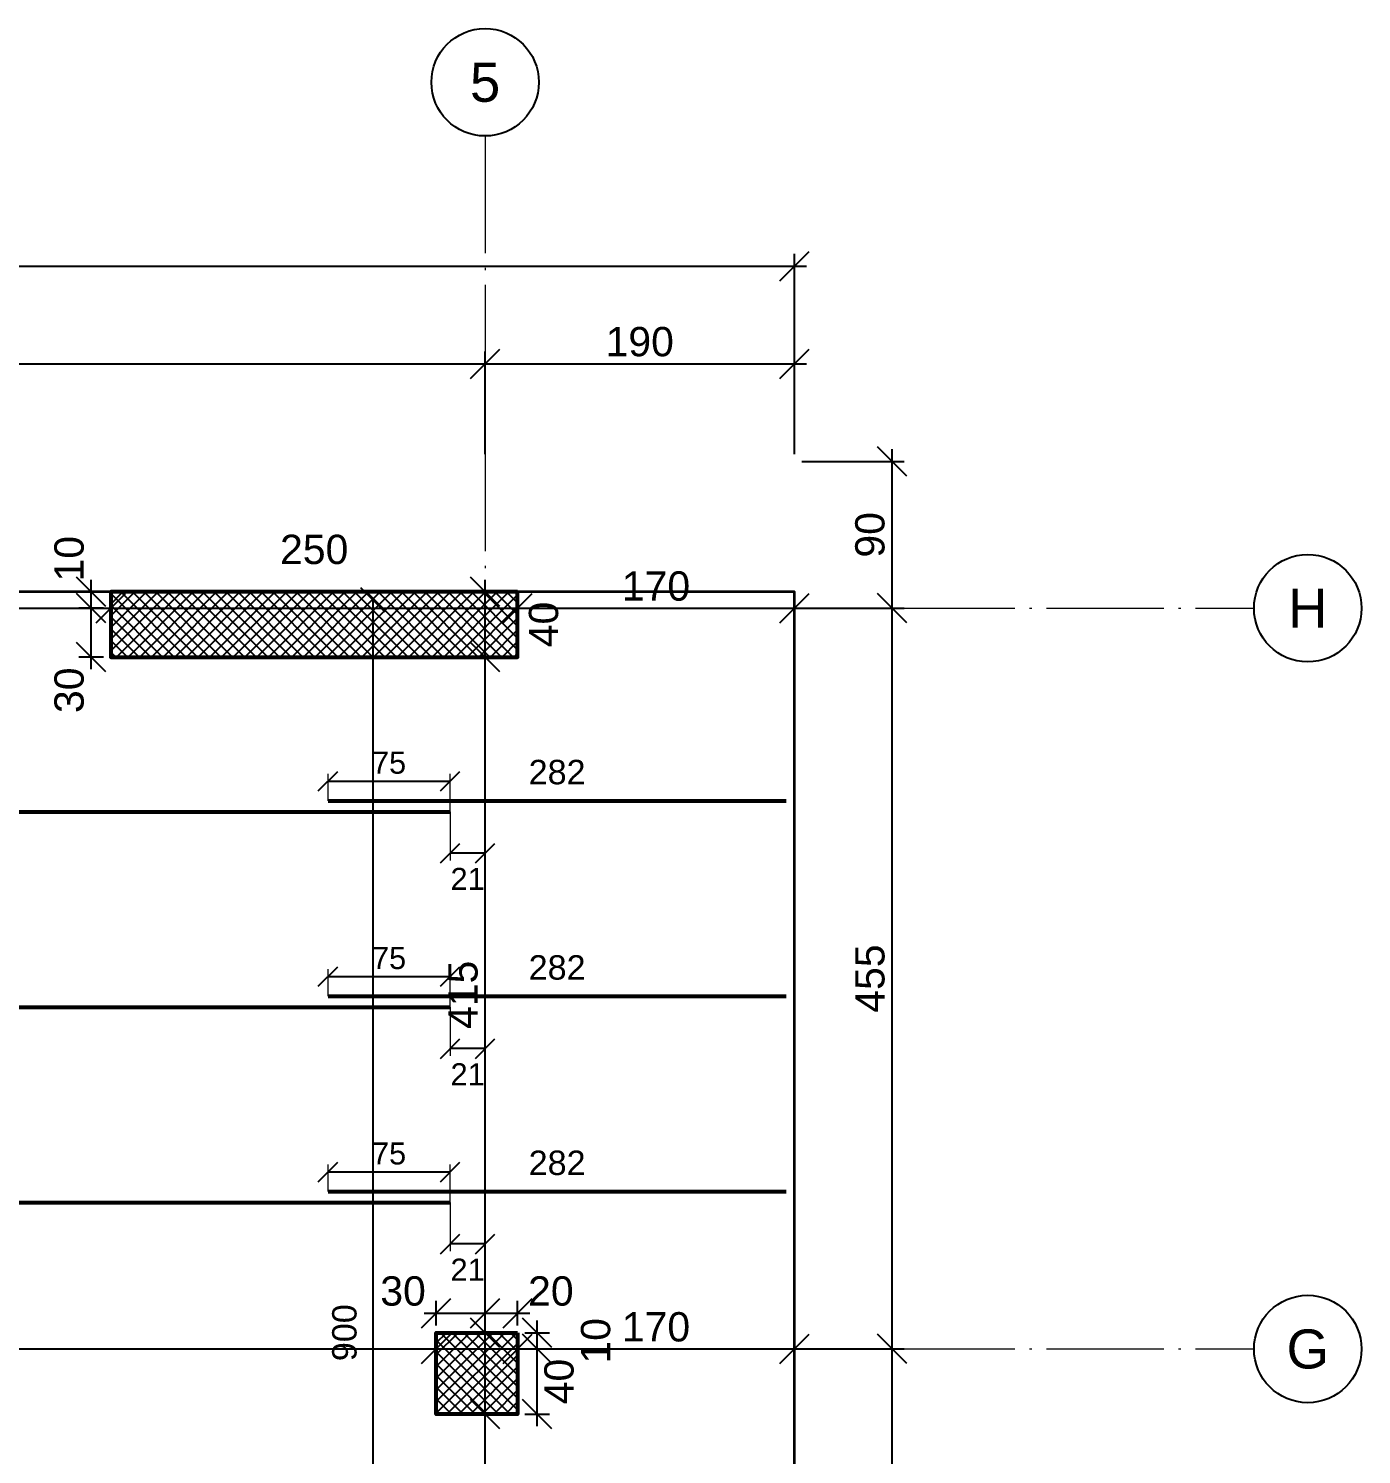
# Model space of a CAD drawing. Header units: millimetres. Extents: x -404 to 6018, y -5139 to 7890.
# Drawn here: x 1379 to 2198, y 2330 to 3206 of the extents above; entities that cross this region are included whole.
import ezdxf
from ezdxf.enums import TextEntityAlignment as Align

# ---------------------------------------------------------------- set-up
doc = ezdxf.new("R2010")
doc.units = ezdxf.units.MM
doc.linetypes.add('ZWCAD_ISO04W100', pattern=[30.5, 24, -3, 0.5, -3])
for name, color, linetype, lineweight in [('AXIS LINES', 255, 'ZWCAD_ISO04W100', 13), ('COLUMN', 140, 'Continuous', 53), ('SLAB', 3, 'Continuous', 35), ('WALL', 10, 'Continuous', 53)]:
    doc.layers.add(name, color=color, linetype=linetype, lineweight=lineweight)
for name, color, linetype in [('FW_AXIS', 7, 'Continuous'), ('FW_COLUMN_HATCH', 8, 'Continuous'), ('FW_DIM', 7, 'Continuous'), ('FW_WALL_HATCH', 8, 'Continuous'), ('REB_BOT_MESH_X', 5, 'Continuous'), ('REB_BOT_MESH_X_AXDIM', 5, 'Continuous'), ('REB_BOT_MESH_X_LAP', 5, 'Continuous'), ('REB_BOT_MESH_X_RANGE', 5, 'Continuous')]:
    doc.layers.add(name, color=color, linetype=linetype)
doc.styles.add('REBAR_TXT', font='arial.ttf')
doc.styles.get("Standard").update_dxf_attribs({"font": 'arial.ttf'})
doc.dimstyles.new('FW_DIM', dxfattribs={"dimtxt": 18, "dimasz": 9, "dimexe": 7.5, "dimexo": 4.5, "dimgap": 4.5, "dimtad": 1, "dimdec": 0, "dimtxsty": 'Standard', "dimtsz": 9, "dimcen": 2.5, "dimdle": 7.5, "dimclrd": 256, "dimclre": 256, "dimclrt": 7, "dimazin": 3, "dimtfac": 1, "dimtmove": 2, "dimatfit": 3})
doc.dimstyles.new('REBAR LAP', dxfattribs={"dimtxt": 13.5, "dimasz": 2.5, "dimexe": 4.5, "dimexo": 0, "dimgap": 4.5, "dimtad": 1, "dimdec": 0, "dimtxsty": 'Standard', "dimtsz": 6, "dimcen": 2.5, "dimclrd": 6, "dimclre": 6, "dimclrt": 7, "dimazin": 3, "dimtfac": 1, "dimtmove": 2, "dimatfit": 3, "dimlwd": 25, "dimlwe": 18})
doc.dimstyles.new('REBAR M-200', dxfattribs={"dimtxt": 15, "dimasz": 15, "dimexe": 25, "dimexo": 12.5, "dimgap": 10, "dimtad": 1, "dimdec": 0, "dimtxsty": 'Standard', "dimblk": 'NONE', "dimcen": 50, "dimse1": 1, "dimse2": 1, "dimclrd": 6, "dimclre": 6, "dimclrt": 7, "dimazin": 3, "dimtfac": 1, "dimtmove": 2, "dimatfit": 3, "dimldrblk": 'NONE', "dimlwd": 53})
doc.dimstyles.new('REBAR RANGE', dxfattribs={"dimtxt": 15, "dimasz": 2.5, "dimexe": 0, "dimexo": 0, "dimgap": 10, "dimtad": 1, "dimdec": 0, "dimtxsty": 'Standard', "dimtsz": 7.5, "dimcen": 2.5, "dimse1": 1, "dimse2": 1, "dimclrd": 6, "dimclre": 6, "dimclrt": 7, "dimazin": 3, "dimtfac": 1, "dimtmove": 2, "dimatfit": 3, "dimlwd": 25})

# ---------------------------------------------------------------- blocks, each defined once
blk = doc.blocks.new('*D300')
at = {"color": 6, "lineweight": 53}
blk.add_line((1052.5, 2605), (1638.5, 2605), dxfattribs=at)
at = {"layer": 'Defpoints'}
for p in [(1052.5, 2605), (1052.5, 2605), (1638.5, 2605)]:
    blk.add_point(p, dxfattribs=at)
at = {"layer": 'REB_BOT_MESH_X', "color": 7, "insert": (1345.5, 2622.5), "char_height": 15, "attachment_point": 5}
blk.add_mtext('586', dxfattribs=at)
blk = doc.blocks.new('_NONE')
blk = doc.blocks.new('*D301')
at = {"color": 6, "lineweight": 53}
blk.add_line((1563.5, 2611.75), (1845, 2611.75), dxfattribs=at)
at = {"layer": 'Defpoints'}
for p in [(1563.5, 2611.75), (1563.5, 2611.75), (1845, 2611.75)]:
    blk.add_point(p, dxfattribs=at)
at = {"layer": 'REB_BOT_MESH_X', "color": 7, "insert": (1704.25, 2629.25), "char_height": 15, "attachment_point": 5}
blk.add_mtext('282', dxfattribs=at)
blk = doc.blocks.new('_Oblique')
at = {"color": 0, "linetype": 'ByBlock', "lineweight": -2}
blk.add_line((-0.5, -0.5), (0.5, 0.5), dxfattribs=at)
blk = doc.blocks.new('*D306')
at = {"color": 6, "lineweight": 18}
for p, q in [((1563.5, 2611.75), (1563.5, 2628.25)), ((1638.5, 2605), (1638.5, 2628.25))]:
    blk.add_line(p, q, dxfattribs=at)
at = {"color": 6, "lineweight": 25}
blk.add_line((1563.5, 2623.75), (1638.5, 2623.75), dxfattribs=at)
at = {"layer": 'Defpoints'}
for p in [(1563.5, 2623.75), (1563.5, 2611.75), (1638.5, 2605)]:
    blk.add_point(p, dxfattribs=at)
at = {"layer": 'REB_BOT_MESH_X_LAP', "color": 6, "xscale": 12, "yscale": 12}
for p in [(1563.5, 2623.75), (1638.5, 2623.75)]:
    blk.add_blockref('_OBLIQUE', p, dxfattribs=at)
at = {"layer": 'REB_BOT_MESH_X_LAP', "color": 7, "insert": (1601, 2635), "char_height": 13.5, "attachment_point": 5}
blk.add_mtext('75', dxfattribs=at)
blk = doc.blocks.new('*D307')
at = {"color": 6, "lineweight": 18}
for p, q in [((1638.5, 2605), (1638.5, 2575)), ((1660, 2605), (1660, 2575))]:
    blk.add_line(p, q, dxfattribs=at)
at = {"color": 6, "lineweight": 25}
blk.add_line((1660, 2579.5), (1638.5, 2579.5), dxfattribs=at)
at = {"layer": 'Defpoints'}
for p in [(1638.5, 2605), (1660, 2605), (1660, 2579.5)]:
    blk.add_point(p, dxfattribs=at)
at = {"layer": 'REB_BOT_MESH_X_AXDIM', "color": 6, "xscale": 12, "yscale": 12}
for p in [(1638.5, 2579.5), (1660, 2579.5)]:
    blk.add_blockref('_OBLIQUE', p, dxfattribs=at)
at = {"layer": 'REB_BOT_MESH_X_AXDIM', "color": 7, "insert": (1649.25, 2563.75), "char_height": 13.5, "attachment_point": 5}
blk.add_mtext('21', dxfattribs=at)
blk = doc.blocks.new('*D318')
at = {"color": 6, "lineweight": 53}
blk.add_line((1052.5, 2485), (1638.5, 2485), dxfattribs=at)
at = {"layer": 'Defpoints'}
for p in [(1052.5, 2485), (1052.5, 2485), (1638.5, 2485)]:
    blk.add_point(p, dxfattribs=at)
at = {"layer": 'REB_BOT_MESH_X', "color": 7, "insert": (1345.5, 2502.5), "char_height": 15, "attachment_point": 5}
blk.add_mtext('586', dxfattribs=at)
blk = doc.blocks.new('*D319')
at = {"color": 6, "lineweight": 53}
blk.add_line((1563.5, 2491.75), (1845, 2491.75), dxfattribs=at)
at = {"layer": 'Defpoints'}
for p in [(1563.5, 2491.75), (1563.5, 2491.75), (1845, 2491.75)]:
    blk.add_point(p, dxfattribs=at)
at = {"layer": 'REB_BOT_MESH_X', "color": 7, "insert": (1704.25, 2509.25), "char_height": 15, "attachment_point": 5}
blk.add_mtext('282', dxfattribs=at)
blk = doc.blocks.new('*D324')
at = {"color": 6, "lineweight": 18}
for p, q in [((1563.5, 2491.75), (1563.5, 2508.25)), ((1638.5, 2485), (1638.5, 2508.25))]:
    blk.add_line(p, q, dxfattribs=at)
at = {"color": 6, "lineweight": 25}
blk.add_line((1563.5, 2503.75), (1638.5, 2503.75), dxfattribs=at)
at = {"layer": 'Defpoints'}
for p in [(1563.5, 2503.75), (1563.5, 2491.75), (1638.5, 2485)]:
    blk.add_point(p, dxfattribs=at)
at = {"layer": 'REB_BOT_MESH_X_LAP', "color": 6, "xscale": 12, "yscale": 12}
for p in [(1563.5, 2503.75), (1638.5, 2503.75)]:
    blk.add_blockref('_OBLIQUE', p, dxfattribs=at)
at = {"layer": 'REB_BOT_MESH_X_LAP', "color": 7, "insert": (1601, 2515), "char_height": 13.5, "attachment_point": 5}
blk.add_mtext('75', dxfattribs=at)
blk = doc.blocks.new('*D325')
at = {"color": 6, "lineweight": 18}
for p, q in [((1638.5, 2485), (1638.5, 2455)), ((1660, 2485), (1660, 2455))]:
    blk.add_line(p, q, dxfattribs=at)
at = {"color": 6, "lineweight": 25}
blk.add_line((1660, 2459.5), (1638.5, 2459.5), dxfattribs=at)
at = {"layer": 'Defpoints'}
for p in [(1638.5, 2485), (1660, 2485), (1660, 2459.5)]:
    blk.add_point(p, dxfattribs=at)
at = {"layer": 'REB_BOT_MESH_X_AXDIM', "color": 6, "xscale": 12, "yscale": 12}
for p in [(1638.5, 2459.5), (1660, 2459.5)]:
    blk.add_blockref('_OBLIQUE', p, dxfattribs=at)
at = {"layer": 'REB_BOT_MESH_X_AXDIM', "color": 7, "insert": (1649.25, 2443.75), "char_height": 13.5, "attachment_point": 5}
blk.add_mtext('21', dxfattribs=at)
blk = doc.blocks.new('*D348')
at = {"color": 6, "lineweight": 53}
blk.add_line((1052.5, 2725), (1638.5, 2725), dxfattribs=at)
at = {"layer": 'Defpoints'}
for p in [(1052.5, 2725), (1052.5, 2725), (1638.5, 2725)]:
    blk.add_point(p, dxfattribs=at)
at = {"layer": 'REB_BOT_MESH_X', "color": 7, "insert": (1345.5, 2742.5), "char_height": 15, "attachment_point": 5}
blk.add_mtext('586', dxfattribs=at)
blk = doc.blocks.new('*D349')
at = {"color": 6, "lineweight": 53}
blk.add_line((1563.5, 2731.75), (1845, 2731.75), dxfattribs=at)
at = {"layer": 'Defpoints'}
for p in [(1563.5, 2731.75), (1563.5, 2731.75), (1845, 2731.75)]:
    blk.add_point(p, dxfattribs=at)
at = {"layer": 'REB_BOT_MESH_X', "color": 7, "insert": (1704.25, 2749.25), "char_height": 15, "attachment_point": 5}
blk.add_mtext('282', dxfattribs=at)
blk = doc.blocks.new('*D354')
at = {"color": 6, "lineweight": 18}
for p, q in [((1563.5, 2731.75), (1563.5, 2748.25)), ((1638.5, 2725), (1638.5, 2748.25))]:
    blk.add_line(p, q, dxfattribs=at)
at = {"color": 6, "lineweight": 25}
blk.add_line((1563.5, 2743.75), (1638.5, 2743.75), dxfattribs=at)
at = {"layer": 'Defpoints'}
for p in [(1563.5, 2743.75), (1563.5, 2731.75), (1638.5, 2725)]:
    blk.add_point(p, dxfattribs=at)
at = {"layer": 'REB_BOT_MESH_X_LAP', "color": 6, "xscale": 12, "yscale": 12}
for p in [(1563.5, 2743.75), (1638.5, 2743.75)]:
    blk.add_blockref('_OBLIQUE', p, dxfattribs=at)
at = {"layer": 'REB_BOT_MESH_X_LAP', "color": 7, "insert": (1601, 2755), "char_height": 13.5, "attachment_point": 5}
blk.add_mtext('75', dxfattribs=at)
blk = doc.blocks.new('*D355')
at = {"color": 6, "lineweight": 18}
for p, q in [((1638.5, 2725), (1638.5, 2695)), ((1660, 2725), (1660, 2695))]:
    blk.add_line(p, q, dxfattribs=at)
at = {"color": 6, "lineweight": 25}
blk.add_line((1660, 2699.5), (1638.5, 2699.5), dxfattribs=at)
at = {"layer": 'Defpoints'}
for p in [(1638.5, 2725), (1660, 2725), (1660, 2699.5)]:
    blk.add_point(p, dxfattribs=at)
at = {"layer": 'REB_BOT_MESH_X_AXDIM', "color": 6, "xscale": 12, "yscale": 12}
for p in [(1638.5, 2699.5), (1660, 2699.5)]:
    blk.add_blockref('_OBLIQUE', p, dxfattribs=at)
at = {"layer": 'REB_BOT_MESH_X_AXDIM', "color": 7, "insert": (1649.25, 2683.75), "char_height": 13.5, "attachment_point": 5}
blk.add_mtext('21', dxfattribs=at)
blk = doc.blocks.new('*D469')
at = {"color": 6, "lineweight": 25}
blk.add_line((1591.125, 1955), (1591.125, 2855), dxfattribs=at)
at = {"layer": 'Defpoints'}
for p in [(1591.125, 2855), (1591.125, 1955), (1591.125, 1955)]:
    blk.add_point(p, dxfattribs=at)
at = {"layer": 'REB_BOT_MESH_X_RANGE', "color": 6, "xscale": 15, "yscale": 15, "rotation": 90}
for p in [(1591.125, 2855), (1591.125, 1955)]:
    blk.add_blockref('_OBLIQUE', p, dxfattribs=at)
at = {"layer": 'REB_BOT_MESH_X_RANGE', "color": 7, "insert": (1573.625, 2405), "char_height": 15, "attachment_point": 5, "rotation": 90}
blk.add_mtext('900', dxfattribs=at)
blk = doc.blocks.new('*D531')
for p, q in [((1418, 2812.5), (1418, 2857.5)), ((1425.5, 2850), (1410.5, 2850)), ((1425.5, 2820), (1410.5, 2820))]:
    blk.add_line(p, q)
at = {"layer": 'Defpoints'}
for p in [(1430, 2850), (1418, 2820), (1430, 2820)]:
    blk.add_point(p, dxfattribs=at)
at = {"layer": 'FW_DIM', "xscale": 18, "yscale": 18, "rotation": 90}
for p in [(1418, 2850), (1418, 2820)]:
    blk.add_blockref('_OBLIQUE', p, dxfattribs=at)
at = {"layer": 'FW_DIM', "color": 7, "insert": (1404.5, 2799.6), "char_height": 18, "attachment_point": 5, "rotation": 90}
blk.add_mtext('30', dxfattribs=at)
blk = doc.blocks.new('*D532')
for p, q in [((1418, 2842.5), (1418, 2867.5)), ((1425.5, 2860), (1410.5, 2860)), ((1425.5, 2850), (1410.5, 2850))]:
    blk.add_line(p, q)
at = {"layer": 'Defpoints'}
for p in [(1430, 2860), (1418, 2850), (1430, 2850)]:
    blk.add_point(p, dxfattribs=at)
at = {"layer": 'FW_DIM', "xscale": 18, "yscale": 18, "rotation": 90}
for p in [(1418, 2860), (1418, 2850)]:
    blk.add_blockref('_OBLIQUE', p, dxfattribs=at)
at = {"layer": 'FW_DIM', "color": 7, "insert": (1404.5, 2880.4), "char_height": 18, "attachment_point": 5, "rotation": 90}
blk.add_mtext('10', dxfattribs=at)
blk = doc.blocks.new('*D541')
for p, q in [((1630, 2409.5), (1630, 2424.5)), ((1660, 2409.5), (1660, 2424.5)), ((1622.5, 2417), (1667.5, 2417))]:
    blk.add_line(p, q)
at = {"layer": 'Defpoints'}
for p in [(1630, 2417), (1630, 2405), (1660, 2405)]:
    blk.add_point(p, dxfattribs=at)
at = {"layer": 'FW_DIM', "xscale": 18, "yscale": 18}
for p in [(1630, 2417), (1660, 2417)]:
    blk.add_blockref('_OBLIQUE', p, dxfattribs=at)
at = {"layer": 'FW_DIM', "color": 7, "insert": (1609.6, 2430.5), "char_height": 18, "attachment_point": 5}
blk.add_mtext('30', dxfattribs=at)
blk = doc.blocks.new('*D542')
for p, q in [((1660, 2409.5), (1660, 2424.5)), ((1680, 2409.5), (1680, 2424.5)), ((1652.5, 2417), (1687.5, 2417))]:
    blk.add_line(p, q)
at = {"layer": 'Defpoints'}
for p in [(1660, 2417), (1660, 2405), (1680, 2405)]:
    blk.add_point(p, dxfattribs=at)
at = {"layer": 'FW_DIM', "xscale": 18, "yscale": 18}
for p in [(1660, 2417), (1680, 2417)]:
    blk.add_blockref('_OBLIQUE', p, dxfattribs=at)
at = {"layer": 'FW_DIM', "color": 7, "insert": (1700.4, 2430.5), "char_height": 18, "attachment_point": 5}
blk.add_mtext('20', dxfattribs=at)
blk = doc.blocks.new('*D543')
for p, q in [((1692, 2347.5), (1692, 2402.5)), ((1684.5, 2395), (1699.5, 2395)), ((1684.5, 2355), (1699.5, 2355))]:
    blk.add_line(p, q)
at = {"layer": 'Defpoints'}
for p in [(1680, 2395), (1680, 2355), (1692, 2355)]:
    blk.add_point(p, dxfattribs=at)
at = {"layer": 'FW_DIM', "xscale": 18, "yscale": 18, "rotation": 90}
for p in [(1692, 2395), (1692, 2355)]:
    blk.add_blockref('_OBLIQUE', p, dxfattribs=at)
at = {"layer": 'FW_DIM', "color": 7, "insert": (1705.5, 2375), "char_height": 18, "attachment_point": 5, "rotation": 90}
blk.add_mtext('40', dxfattribs=at)
blk = doc.blocks.new('*D544')
for p, q in [((1692, 2387.5), (1692, 2412.5)), ((1684.5, 2405), (1699.5, 2405)), ((1684.5, 2395), (1699.5, 2395))]:
    blk.add_line(p, q)
at = {"layer": 'Defpoints'}
for p in [(1680, 2405), (1680, 2395), (1692, 2395)]:
    blk.add_point(p, dxfattribs=at)
at = {"layer": 'FW_DIM', "xscale": 18, "yscale": 18, "rotation": 90}
for p in [(1692, 2405), (1692, 2395)]:
    blk.add_blockref('_OBLIQUE', p, dxfattribs=at)
at = {"layer": 'FW_DIM', "color": 7, "insert": (1728, 2400), "char_height": 18, "attachment_point": 5, "rotation": 90}
blk.add_mtext('10', dxfattribs=at)
blk = doc.blocks.new('*D615')
for p, q in [((1025, 2399.5), (1025, 2402.5)), ((1630, 2399.5), (1630, 2402.5)), ((1017.5, 2395), (1637.5, 2395))]:
    blk.add_line(p, q)
at = {"layer": 'Defpoints'}
for p in [(1025, 2395), (1025, 2395), (1630, 2395)]:
    blk.add_point(p, dxfattribs=at)
at = {"layer": 'FW_DIM', "xscale": 18, "yscale": 18}
for p in [(1025, 2395), (1630, 2395)]:
    blk.add_blockref('_OBLIQUE', p, dxfattribs=at)
at = {"layer": 'FW_DIM', "color": 7, "insert": (1327.5, 2408.5), "char_height": 18, "attachment_point": 5}
blk.add_mtext('605', dxfattribs=at)
blk = doc.blocks.new('*D616')
for p, q in [((1630, 2399.5), (1630, 2402.5)), ((1680, 2399.5), (1680, 2402.5)), ((1622.5, 2395), (1687.5, 2395))]:
    blk.add_line(p, q)
at = {"layer": 'Defpoints'}
for p in [(1630, 2395), (1630, 2395), (1680, 2395)]:
    blk.add_point(p, dxfattribs=at)
at = {"layer": 'FW_DIM', "xscale": 18, "yscale": 18}
for p in [(1630, 2395), (1680, 2395)]:
    blk.add_blockref('_OBLIQUE', p, dxfattribs=at)
blk = doc.blocks.new('*D617')
for p, q in [((1680, 2399.5), (1680, 2402.5)), ((1850, 2399.5), (1850, 2402.5)), ((1672.5, 2395), (1857.5, 2395))]:
    blk.add_line(p, q)
at = {"layer": 'Defpoints'}
for p in [(1680, 2395), (1680, 2395), (1850, 2395)]:
    blk.add_point(p, dxfattribs=at)
at = {"layer": 'FW_DIM', "xscale": 18, "yscale": 18}
for p in [(1680, 2395), (1850, 2395)]:
    blk.add_blockref('_OBLIQUE', p, dxfattribs=at)
at = {"layer": 'FW_DIM', "color": 7, "insert": (1765, 2408.5), "char_height": 18, "attachment_point": 5}
blk.add_mtext('170', dxfattribs=at)
blk = doc.blocks.new('*D621')
for p, q in [((1025, 2854.5), (1025, 2857.5)), ((1430, 2854.5), (1430, 2857.5)), ((1017.5, 2850), (1437.5, 2850))]:
    blk.add_line(p, q)
at = {"layer": 'Defpoints'}
for p in [(1025, 2850), (1025, 2850), (1430, 2850)]:
    blk.add_point(p, dxfattribs=at)
at = {"layer": 'FW_DIM', "xscale": 18, "yscale": 18}
for p in [(1025, 2850), (1430, 2850)]:
    blk.add_blockref('_OBLIQUE', p, dxfattribs=at)
at = {"layer": 'FW_DIM', "color": 7, "insert": (1227.5, 2863.5), "char_height": 18, "attachment_point": 5}
blk.add_mtext('405', dxfattribs=at)
blk = doc.blocks.new('*D622')
for p, q in [((1430, 2854.5), (1430, 2857.5)), ((1680, 2854.5), (1680, 2857.5)), ((1422.5, 2850), (1687.5, 2850))]:
    blk.add_line(p, q)
at = {"layer": 'Defpoints'}
for p in [(1430, 2850), (1430, 2850), (1680, 2850)]:
    blk.add_point(p, dxfattribs=at)
at = {"layer": 'FW_DIM', "xscale": 18, "yscale": 18}
for p in [(1430, 2850), (1680, 2850)]:
    blk.add_blockref('_OBLIQUE', p, dxfattribs=at)
at = {"layer": 'FW_DIM', "color": 7, "insert": (1555, 2886), "char_height": 18, "attachment_point": 5}
blk.add_mtext('250', dxfattribs=at)
blk = doc.blocks.new('*D623')
for p, q in [((1680, 2854.5), (1680, 2857.5)), ((1850, 2854.5), (1850, 2857.5)), ((1672.5, 2850), (1857.5, 2850))]:
    blk.add_line(p, q)
at = {"layer": 'Defpoints'}
for p in [(1680, 2850), (1680, 2850), (1850, 2850)]:
    blk.add_point(p, dxfattribs=at)
at = {"layer": 'FW_DIM', "xscale": 18, "yscale": 18}
for p in [(1680, 2850), (1850, 2850)]:
    blk.add_blockref('_OBLIQUE', p, dxfattribs=at)
at = {"layer": 'FW_DIM', "color": 7, "insert": (1765, 2863.5), "char_height": 18, "attachment_point": 5}
blk.add_mtext('170', dxfattribs=at)
blk = doc.blocks.new('*D665')
for p, q in [((1660, 1967.5), (1660, 2362.5)), ((1655.5, 2355), (1652.5, 2355)), ((1655.5, 1975), (1652.5, 1975))]:
    blk.add_line(p, q)
at = {"layer": 'Defpoints'}
for p in [(1660, 2355), (1660, 1975), (1660, 1975)]:
    blk.add_point(p, dxfattribs=at)
at = {"layer": 'FW_DIM', "xscale": 18, "yscale": 18, "rotation": 90}
for p in [(1660, 2355), (1660, 1975)]:
    blk.add_blockref('_OBLIQUE', p, dxfattribs=at)
at = {"layer": 'FW_DIM', "color": 7, "insert": (1646.5, 2165), "char_height": 18, "attachment_point": 5, "rotation": 90}
blk.add_mtext('380', dxfattribs=at)
blk = doc.blocks.new('*D666')
for p, q in [((1660, 2347.5), (1660, 2412.5)), ((1655.5, 2405), (1652.5, 2405)), ((1655.5, 2355), (1652.5, 2355))]:
    blk.add_line(p, q)
at = {"layer": 'Defpoints'}
for p in [(1660, 2405), (1660, 2355), (1660, 2355)]:
    blk.add_point(p, dxfattribs=at)
at = {"layer": 'FW_DIM', "xscale": 18, "yscale": 18, "rotation": 90}
for p in [(1660, 2405), (1660, 2355)]:
    blk.add_blockref('_OBLIQUE', p, dxfattribs=at)
blk = doc.blocks.new('*D667')
for p, q in [((1660, 2397.5), (1660, 2827.5)), ((1655.5, 2820), (1652.5, 2820)), ((1655.5, 2405), (1652.5, 2405))]:
    blk.add_line(p, q)
at = {"layer": 'Defpoints'}
for p in [(1660, 2820), (1660, 2405), (1660, 2405)]:
    blk.add_point(p, dxfattribs=at)
at = {"layer": 'FW_DIM', "xscale": 18, "yscale": 18, "rotation": 90}
for p in [(1660, 2820), (1660, 2405)]:
    blk.add_blockref('_OBLIQUE', p, dxfattribs=at)
at = {"layer": 'FW_DIM', "color": 7, "insert": (1646.5, 2612.5), "char_height": 18, "attachment_point": 5, "rotation": 90}
blk.add_mtext('415', dxfattribs=at)
blk = doc.blocks.new('*D668')
for p, q in [((1660, 2812.5), (1660, 2867.5)), ((1655.5, 2860), (1652.5, 2860)), ((1655.5, 2820), (1652.5, 2820))]:
    blk.add_line(p, q)
at = {"layer": 'Defpoints'}
for p in [(1660, 2860), (1660, 2820), (1660, 2820)]:
    blk.add_point(p, dxfattribs=at)
at = {"layer": 'FW_DIM', "xscale": 18, "yscale": 18, "rotation": 90}
for p in [(1660, 2860), (1660, 2820)]:
    blk.add_blockref('_OBLIQUE', p, dxfattribs=at)
at = {"layer": 'FW_DIM', "color": 7, "insert": (1696, 2840), "char_height": 18, "attachment_point": 5, "rotation": 90}
blk.add_mtext('40', dxfattribs=at)
blk = doc.blocks.new('*D673')
for p, q in [((1005, 2944.59999), (1005, 3007.59999)), ((1660, 2944.59999), (1660, 3007.59999)), ((997.5, 3000.09999), (1667.5, 3000.09999))]:
    blk.add_line(p, q)
at = {"layer": 'Defpoints'}
for p in [(1005, 3000.09999), (1005, 2940.09999), (1660, 2940.09999)]:
    blk.add_point(p, dxfattribs=at)
at = {"layer": 'FW_DIM', "xscale": 18, "yscale": 18}
for p in [(1005, 3000.09999), (1660, 3000.09999)]:
    blk.add_blockref('_OBLIQUE', p, dxfattribs=at)
at = {"layer": 'FW_DIM', "color": 7, "insert": (1332.5, 3013.59999), "char_height": 18, "attachment_point": 5}
blk.add_mtext('655', dxfattribs=at)
blk = doc.blocks.new('*D674')
for p, q in [((1660, 2944.59999), (1660, 3007.59999)), ((1850, 2944.59999), (1850, 3007.59999)), ((1652.5, 3000.09999), (1857.5, 3000.09999))]:
    blk.add_line(p, q)
at = {"layer": 'Defpoints'}
for p in [(1660, 3000.09999), (1660, 2940.09999), (1850, 2940.09999)]:
    blk.add_point(p, dxfattribs=at)
at = {"layer": 'FW_DIM', "xscale": 18, "yscale": 18}
for p in [(1660, 3000.09999), (1850, 3000.09999)]:
    blk.add_blockref('_OBLIQUE', p, dxfattribs=at)
at = {"layer": 'FW_DIM', "color": 7, "insert": (1755, 3013.59999), "char_height": 18, "attachment_point": 5}
blk.add_mtext('190', dxfattribs=at)
blk = doc.blocks.new('*D681')
for p, q in [((0, 2944.6), (0, 3067.6)), ((1850, 2944.6), (1850, 3067.6)), ((-7.5, 3060.1), (1857.5, 3060.1))]:
    blk.add_line(p, q)
at = {"layer": 'Defpoints'}
for p in [(0, 3060.1), (0, 2940.1), (1850, 2940.1)]:
    blk.add_point(p, dxfattribs=at)
at = {"layer": 'FW_DIM', "xscale": 18, "yscale": 18}
for p in [(0, 3060.1), (1850, 3060.1)]:
    blk.add_blockref('_OBLIQUE', p, dxfattribs=at)
at = {"layer": 'FW_DIM', "color": 7, "insert": (925, 3073.6), "char_height": 18, "attachment_point": 5}
blk.add_mtext('1850', dxfattribs=at)
blk = doc.blocks.new('*D697')
for p, q in [((1910, 1952.5), (1910, 2402.5)), ((1854.5, 2395), (1917.5, 2395)), ((1854.5, 1960), (1917.5, 1960))]:
    blk.add_line(p, q)
at = {"layer": 'Defpoints'}
for p in [(1850, 2395), (1850, 1960), (1910, 1960)]:
    blk.add_point(p, dxfattribs=at)
at = {"layer": 'FW_DIM', "xscale": 18, "yscale": 18, "rotation": 90}
for p in [(1910, 2395), (1910, 1960)]:
    blk.add_blockref('_OBLIQUE', p, dxfattribs=at)
at = {"layer": 'FW_DIM', "color": 7, "insert": (1896.5, 2177.5), "char_height": 18, "attachment_point": 5, "rotation": 90}
blk.add_mtext('435', dxfattribs=at)
blk = doc.blocks.new('*D698')
for p, q in [((1910, 2387.5), (1910, 2857.5)), ((1854.5, 2850), (1917.5, 2850)), ((1854.5, 2395), (1917.5, 2395))]:
    blk.add_line(p, q)
at = {"layer": 'Defpoints'}
for p in [(1850, 2850), (1850, 2395), (1910, 2395)]:
    blk.add_point(p, dxfattribs=at)
at = {"layer": 'FW_DIM', "xscale": 18, "yscale": 18, "rotation": 90}
for p in [(1910, 2850), (1910, 2395)]:
    blk.add_blockref('_OBLIQUE', p, dxfattribs=at)
at = {"layer": 'FW_DIM', "color": 7, "insert": (1896.5, 2622.5), "char_height": 18, "attachment_point": 5, "rotation": 90}
blk.add_mtext('455', dxfattribs=at)
blk = doc.blocks.new('*D699')
for p, q in [((1910, 2842.5), (1910, 2947.6)), ((1854.5, 2940.1), (1917.5, 2940.1)), ((1854.5, 2850), (1917.5, 2850))]:
    blk.add_line(p, q)
at = {"layer": 'Defpoints'}
for p in [(1850, 2940.1), (1850, 2850), (1910, 2850)]:
    blk.add_point(p, dxfattribs=at)
at = {"layer": 'FW_DIM', "xscale": 18, "yscale": 18, "rotation": 90}
for p in [(1910, 2940.1), (1910, 2850)]:
    blk.add_blockref('_OBLIQUE', p, dxfattribs=at)
at = {"layer": 'FW_DIM', "color": 7, "insert": (1896.5, 2895.05), "char_height": 18, "attachment_point": 5, "rotation": 90}
blk.add_mtext('90', dxfattribs=at)

msp = doc.modelspace()

# ---------------------------------------------------------------- hatches: boundary and pattern name
at = {"layer": 'FW_COLUMN_HATCH'}
h = msp.add_hatch(dxfattribs=at)
h.set_pattern_fill('ANSI37', scale=1.6)
h.paths.add_polyline_path([(1680, 2405), (1680, 2355), (1630, 2355), (1630, 2405), (1680, 2405), (1680, 2405)])
at = {"layer": 'FW_WALL_HATCH'}
h = msp.add_hatch(dxfattribs=at)
h.set_pattern_fill('ANSI37', scale=1.6)
h.paths.add_polyline_path([(1680, 2860), (1680, 2820), (1430, 2820), (1430, 2860), (1680, 2860)])

# ---------------------------------------------------------------- linework, layer by layer
at = {"layer": 'AXIS LINES', "color": 0, "ltscale": 3}
for points in [[(1660, 3140.04), (1660, -400.07)], [(-282.57, 2850), (2132.41, 2850)], [(-282.57, 2395), (2132.41, 2395)]]:
    msp.add_lwpolyline(points, dxfattribs=at)
at = {"layer": 'COLUMN', "ltscale": 0.08}
msp.add_lwpolyline([(1680, 2405), (1680, 2355), (1630, 2355), (1630, 2405), (1680, 2405)], dxfattribs=at)
at = {"layer": 'FW_AXIS'}
for centre in [(1660, 3173.04), (2165.41, 2850), (2165.41, 2395)]:
    msp.add_circle(centre, 33, dxfattribs=at)
at = {"layer": 'SLAB', "ltscale": 0.08}
msp.add_lwpolyline([(1780, 1379.9), (1779.9, 1900.02), (1679.9, 1900), (1679.9, 1950), (1850, 1950), (1850, 2860), (1215, 2860), (1215, 2940.1), (985, 2940.1), (985.1, 2860.72), (410, 2860), (410, 2719.9), (330, 2719.9), (329.9, 2490.03), (410, 2490), (409.9, 2320), (330, 2319.9), (329.9, 2090), (410, 2090), (410, 1950), (644.9, 1950), (644.9, 1490)], dxfattribs=at)
at = {"layer": 'WALL', "ltscale": 0.08}
msp.add_lwpolyline([(1680, 2860), (1430, 2860), (1430, 2820), (1680, 2820), (1680, 2860)], dxfattribs=at)

# ---------------------------------------------------------------- texts
at = {"layer": 'FW_AXIS', "color": 7, "style": 'REBAR_TXT'}
for s, p in [('5', (1660, 3173.04)), ('H', (2165.41, 2850)), ('G', (2165.41, 2395))]:
    msp.add_text(s, height=24, dxfattribs=at).set_placement(p, align=Align.MIDDLE_CENTER)

# ---------------------------------------------------------------- dimensions: what is measured, and where the dimension line sits
at = {"layer": 'FW_DIM'}
for base, p1, p2, picture, middle in [((0, 3060.1), (0, 2940.1), (1850, 2940.1), '*D681', (925, 3073.6)), ((1005, 3000.1), (1005, 2940.1), (1660, 2940.1), '*D673', (1332.5, 3013.6)), ((1660, 3000.1), (1660, 2940.1), (1850, 2940.1), '*D674', (1755, 3013.6))]:
    dim = msp.add_linear_dim(base=base, p1=p1, p2=p2, dimstyle='FW_DIM', dxfattribs=at)
    dim.commit()
    dim.dimension.update_dxf_attribs({"geometry": picture, "text_midpoint": middle})
for base, p1, p2, picture, middle in [((1910, 2850), (1850, 2850), (1850, 2940.1), '*D699', (1896.5, 2895.05)), ((1910, 2395), (1850, 2395), (1850, 2850), '*D698', (1896.5, 2622.5)), ((1910, 1960), (1850, 1960), (1850, 2395), '*D697', (1896.5, 2177.5))]:
    dim = msp.add_linear_dim(base=base, p1=p1, p2=p2, angle=90, dimstyle='FW_DIM', dxfattribs=at)
    dim.commit()
    dim.dimension.update_dxf_attribs({"geometry": picture, "text_midpoint": middle})
for base, p1, p2, text, picture, middle in [((1418, 2850), (1430, 2850), (1430, 2860), '10', '*D532', (1404.5, 2880.4)), ((1660, 2820), (1660, 2820), (1660, 2860), '40', '*D668', (1696, 2840)), ((1418, 2820), (1430, 2820), (1430, 2850), '30', '*D531', (1404.5, 2799.6)), ((1660, 2405), (1660, 2405), (1660, 2820), '415', '*D667', (1646.5, 2612.5)), ((1660, 2355), (1660, 2355), (1660, 2405), ' ', '*D666', (1660, 2380)), ((1692, 2395), (1680, 2395), (1680, 2405), '10', '*D544', (1728, 2400)), ((1692, 2355), (1680, 2355), (1680, 2395), '40', '*D543', (1705.5, 2375)), ((1660, 1975), (1660, 1975), (1660, 2355), '380', '*D665', (1646.5, 2165))]:
    dim = msp.add_linear_dim(base=base, p1=p1, p2=p2, angle=90, text=text, dimstyle='FW_DIM', override={"dimtmove": 2}, dxfattribs=at)
    dim.commit()
    dim.dimension.update_dxf_attribs({"geometry": picture, "text_midpoint": middle, "dimtype": 160})
for base, p1, p2, text, picture, middle in [((1430, 2850), (1430, 2850), (1680, 2850), '250', '*D622', (1555, 2886)), ((1025, 2850), (1025, 2850), (1430, 2850), '405', '*D621', (1227.5, 2863.5)), ((1680, 2850), (1680, 2850), (1850, 2850), '170', '*D623', (1765, 2863.5)), ((1630, 2417), (1630, 2405), (1660, 2405), '30', '*D541', (1609.6, 2430.5)), ((1660, 2417), (1660, 2405), (1680, 2405), '20', '*D542', (1700.4, 2430.5)), ((1025, 2395), (1025, 2395), (1630, 2395), '605', '*D615', (1327.5, 2408.5)), ((1680, 2395), (1680, 2395), (1850, 2395), '170', '*D617', (1765, 2408.5)), ((1630, 2395), (1630, 2395), (1680, 2395), ' ', '*D616', (1655, 2395))]:
    dim = msp.add_linear_dim(base=base, p1=p1, p2=p2, text=text, dimstyle='FW_DIM', override={"dimtmove": 2}, dxfattribs=at)
    dim.commit()
    dim.dimension.update_dxf_attribs({"geometry": picture, "text_midpoint": middle, "dimtype": 160})
at = {"layer": 'REB_BOT_MESH_X'}
for base, p1, p2, picture, middle in [((1563.5, 2731.75), (1563.5, 2731.75), (1845, 2731.75), '*D349', (1704.25, 2749.25)), ((1052.5, 2725), (1052.5, 2725), (1638.5, 2725), '*D348', (1345.5, 2742.5)), ((1563.5, 2611.75), (1563.5, 2611.75), (1845, 2611.75), '*D301', (1704.25, 2629.25)), ((1052.5, 2605), (1052.5, 2605), (1638.5, 2605), '*D300', (1345.5, 2622.5)), ((1563.5, 2491.75), (1563.5, 2491.75), (1845, 2491.75), '*D319', (1704.25, 2509.25)), ((1052.5, 2485), (1052.5, 2485), (1638.5, 2485), '*D318', (1345.5, 2502.5))]:
    dim = msp.add_linear_dim(base=base, p1=p1, p2=p2, dimstyle='REBAR M-200', dxfattribs=at)
    dim.commit()
    dim.dimension.update_dxf_attribs({"geometry": picture, "text_midpoint": middle})
at = {"layer": 'REB_BOT_MESH_X_AXDIM'}
for base, p1, p2, picture, middle in [((1660, 2699.5), (1660, 2725), (1638.5, 2725), '*D355', (1649.25, 2683.75)), ((1660, 2579.5), (1660, 2605), (1638.5, 2605), '*D307', (1649.25, 2563.75)), ((1660, 2459.5), (1660, 2485), (1638.5, 2485), '*D325', (1649.25, 2443.75))]:
    dim = msp.add_linear_dim(base=base, p1=p1, p2=p2, dimstyle='REBAR LAP', dxfattribs=at)
    dim.commit()
    dim.dimension.update_dxf_attribs({"geometry": picture, "text_midpoint": middle})
at = {"layer": 'REB_BOT_MESH_X_LAP'}
for base, p1, p2, picture, middle in [((1563.5, 2743.75), (1563.5, 2731.75), (1638.5, 2725), '*D354', (1601, 2755)), ((1563.5, 2623.75), (1563.5, 2611.75), (1638.5, 2605), '*D306', (1601, 2635)), ((1563.5, 2503.75), (1563.5, 2491.75), (1638.5, 2485), '*D324', (1601, 2515))]:
    dim = msp.add_linear_dim(base=base, p1=p1, p2=p2, dimstyle='REBAR LAP', dxfattribs=at)
    dim.commit()
    dim.dimension.update_dxf_attribs({"geometry": picture, "text_midpoint": middle})
at = {"layer": 'REB_BOT_MESH_X_RANGE'}
dim = msp.add_linear_dim(base=(1591.12, 1955), p1=(1591.12, 1955), p2=(1591.12, 2855), angle=90, dimstyle='REBAR RANGE', dxfattribs=at)
dim.commit()
dim.dimension.update_dxf_attribs({"geometry": '*D469', "text_midpoint": (1573.62, 2405)})

doc.saveas('drawing.dxf')
